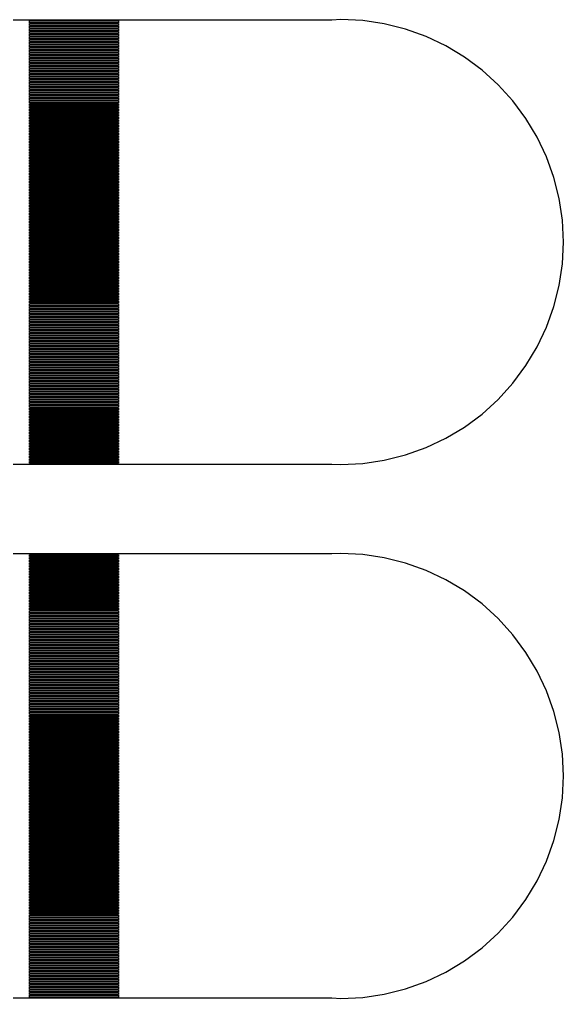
# Model space of a CAD drawing. Extents: x 0.5 to 47.5, y 0.5 to 53.5.
# Drawn here: x 5.39 to 11.5, y 42.5 to 53.5 of the extents above; entities that cross this region are included whole.
import ezdxf

# ---------------------------------------------------------------- set-up
doc = ezdxf.new("R2010")
doc.units = 0

msp = doc.modelspace()

# ---------------------------------------------------------------- linework, layer by layer
for p, q in [((8.89813, 53.495), (3.10187, 53.495)), ((5.5, 53.465), (5.5, 53.485)), ((5.5, 53.485), (6.5, 53.485)), ((6.5, 53.465), (5.5, 53.465)), ((6.5, 53.485), (6.5, 53.465)), ((9, 53.5), (8.89813, 53.495)), ((9.24504, 53.488), (9, 53.5)), ((9.48772, 53.452), (9.24504, 53.488)), ((5.5, 53.435), (5.5, 53.455)), ((5.5, 53.455), (6.5, 53.455)), ((6.5, 53.435), (5.5, 53.435)), ((5.5, 53.405), (5.5, 53.425)), ((5.5, 53.425), (6.5, 53.425)), ((6.5, 53.405), (5.5, 53.405)), ((5.5, 53.375), (5.5, 53.395)), ((5.5, 53.395), (6.5, 53.395)), ((6.5, 53.375), (5.5, 53.375)), ((5.5, 53.345), (5.5, 53.365)), ((5.5, 53.365), (6.5, 53.365)), ((6.5, 53.455), (6.5, 53.435)), ((6.5, 53.425), (6.5, 53.405)), ((6.5, 53.395), (6.5, 53.375)), ((6.5, 53.365), (6.5, 53.345)), ((9.72571, 53.3923), (9.48772, 53.452)), ((9.9567, 53.3097), (9.72571, 53.3923)), ((6.5, 53.345), (5.5, 53.345)), ((5.5, 53.315), (5.5, 53.335)), ((5.5, 53.335), (6.5, 53.335)), ((6.5, 53.315), (5.5, 53.315)), ((5.5, 53.285), (5.5, 53.305)), ((5.5, 53.305), (6.5, 53.305)), ((6.5, 53.285), (5.5, 53.285)), ((5.5, 53.255), (5.5, 53.275)), ((5.5, 53.275), (6.5, 53.275)), ((6.5, 53.255), (5.5, 53.255)), ((5.5, 53.225), (5.5, 53.245)), ((5.5, 53.245), (6.5, 53.245)), ((6.5, 53.335), (6.5, 53.315)), ((6.5, 53.305), (6.5, 53.285)), ((6.5, 53.275), (6.5, 53.255)), ((6.5, 53.245), (6.5, 53.225)), ((10.1785, 53.2048), (9.9567, 53.3097)), ((6.5, 53.225), (5.5, 53.225)), ((5.5, 53.195), (5.5, 53.215)), ((5.5, 53.215), (6.5, 53.215)), ((6.5, 53.195), (5.5, 53.195)), ((5.5, 53.165), (5.5, 53.185)), ((5.5, 53.185), (6.5, 53.185)), ((6.5, 53.165), (5.5, 53.165)), ((5.5, 53.135), (5.5, 53.155)), ((5.5, 53.155), (6.5, 53.155)), ((6.5, 53.135), (5.5, 53.135)), ((6.5, 53.215), (6.5, 53.195)), ((6.5, 53.185), (6.5, 53.165)), ((6.5, 53.155), (6.5, 53.135)), ((10.3889, 53.0787), (10.1785, 53.2048)), ((5.5, 53.105), (5.5, 53.125)), ((5.5, 53.125), (6.5, 53.125)), ((6.5, 53.105), (5.5, 53.105)), ((5.5, 53.075), (5.5, 53.095)), ((5.5, 53.095), (6.5, 53.095)), ((6.5, 53.075), (5.5, 53.075)), ((5.5, 53.045), (5.5, 53.065)), ((5.5, 53.065), (6.5, 53.065)), ((6.5, 53.045), (5.5, 53.045)), ((5.5, 53.015), (5.5, 53.035)), ((5.5, 53.035), (6.5, 53.035)), ((6.5, 53.125), (6.5, 53.105)), ((6.5, 53.095), (6.5, 53.075)), ((6.5, 53.065), (6.5, 53.045)), ((6.5, 53.035), (6.5, 53.015)), ((10.586, 52.9325), (10.3889, 53.0787)), ((6.5, 53.015), (5.5, 53.015)), ((5.5, 52.985), (5.5, 53.005)), ((5.5, 53.005), (6.5, 53.005)), ((6.5, 52.985), (5.5, 52.985)), ((5.5, 52.955), (5.5, 52.975)), ((5.5, 52.975), (6.5, 52.975)), ((6.5, 52.955), (5.5, 52.955)), ((5.5, 52.925), (5.5, 52.945)), ((5.5, 52.945), (6.5, 52.945)), ((6.5, 52.925), (5.5, 52.925)), ((5.5, 52.895), (5.5, 52.915)), ((5.5, 52.915), (6.5, 52.915)), ((6.5, 53.005), (6.5, 52.985)), ((6.5, 52.975), (6.5, 52.955)), ((6.5, 52.945), (6.5, 52.925)), ((6.5, 52.915), (6.5, 52.895)), ((10.7678, 52.7678), (10.586, 52.9325)), ((6.5, 52.895), (5.5, 52.895)), ((5.5, 52.865), (5.5, 52.885)), ((5.5, 52.885), (6.5, 52.885)), ((6.5, 52.865), (5.5, 52.865)), ((5.5, 52.835), (5.5, 52.855)), ((5.5, 52.855), (6.5, 52.855)), ((6.5, 52.835), (5.5, 52.835)), ((5.5, 52.805), (5.5, 52.825)), ((5.5, 52.825), (6.5, 52.825)), ((6.5, 52.805), (5.5, 52.805)), ((6.5, 52.885), (6.5, 52.865)), ((6.5, 52.855), (6.5, 52.835)), ((6.5, 52.825), (6.5, 52.805)), ((5.5, 52.775), (5.5, 52.795)), ((5.5, 52.795), (6.5, 52.795)), ((6.5, 52.775), (5.5, 52.775)), ((5.5, 52.745), (5.5, 52.765)), ((5.5, 52.765), (6.5, 52.765)), ((6.5, 52.745), (5.5, 52.745)), ((5.5, 52.715), (5.5, 52.735)), ((5.5, 52.735), (6.5, 52.735)), ((6.5, 52.715), (5.5, 52.715)), ((5.5, 52.685), (5.5, 52.705)), ((5.5, 52.705), (6.5, 52.705)), ((6.5, 52.795), (6.5, 52.775)), ((6.5, 52.765), (6.5, 52.745)), ((6.5, 52.735), (6.5, 52.715)), ((6.5, 52.705), (6.5, 52.685)), ((10.9325, 52.586), (10.7678, 52.7678)), ((6.5, 52.685), (5.5, 52.685)), ((5.5, 52.655), (5.5, 52.675)), ((5.5, 52.675), (6.5, 52.675)), ((6.5, 52.655), (5.5, 52.655)), ((5.5, 52.625), (5.5, 52.645)), ((5.5, 52.645), (6.5, 52.645)), ((6.5, 52.625), (5.5, 52.625)), ((5.5, 52.595), (5.5, 52.615)), ((5.5, 52.615), (6.5, 52.615)), ((6.5, 52.595), (5.5, 52.595)), ((5.5, 52.565), (5.5, 52.585)), ((5.5, 52.585), (6.5, 52.585)), ((6.5, 52.675), (6.5, 52.655)), ((6.5, 52.645), (6.5, 52.625)), ((6.5, 52.615), (6.5, 52.595)), ((6.5, 52.585), (6.5, 52.565)), ((11.0787, 52.3889), (10.9325, 52.586)), ((6.5, 52.565), (5.5, 52.565)), ((5.5, 52.535), (5.5, 52.555)), ((5.5, 52.555), (6.5, 52.555)), ((6.5, 52.535), (5.5, 52.535)), ((5.5, 52.505), (5.5, 52.525)), ((5.5, 52.525), (6.5, 52.525)), ((6.5, 52.505), (5.5, 52.505)), ((5.5, 52.475), (5.5, 52.495)), ((5.5, 52.495), (6.5, 52.495)), ((6.5, 52.475), (5.5, 52.475)), ((6.5, 52.555), (6.5, 52.535)), ((6.5, 52.525), (6.5, 52.505)), ((6.5, 52.495), (6.5, 52.475)), ((5.5, 52.445), (5.5, 52.465)), ((5.5, 52.465), (6.5, 52.465)), ((6.5, 52.445), (5.5, 52.445)), ((5.5, 52.415), (5.5, 52.435)), ((5.5, 52.435), (6.5, 52.435)), ((6.5, 52.415), (5.5, 52.415)), ((5.5, 52.385), (5.5, 52.405)), ((5.5, 52.405), (6.5, 52.405)), ((6.5, 52.385), (5.5, 52.385)), ((5.5, 52.355), (5.5, 52.375)), ((5.5, 52.375), (6.5, 52.375)), ((6.5, 52.465), (6.5, 52.445)), ((6.5, 52.435), (6.5, 52.415)), ((6.5, 52.405), (6.5, 52.385)), ((6.5, 52.375), (6.5, 52.355)), ((11.2048, 52.1785), (11.0787, 52.3889)), ((6.5, 52.355), (5.5, 52.355)), ((5.5, 52.325), (5.5, 52.345)), ((5.5, 52.345), (6.5, 52.345)), ((6.5, 52.325), (5.5, 52.325)), ((5.5, 52.295), (5.5, 52.315)), ((5.5, 52.315), (6.5, 52.315)), ((6.5, 52.295), (5.5, 52.295)), ((5.5, 52.265), (5.5, 52.285)), ((5.5, 52.285), (6.5, 52.285)), ((6.5, 52.265), (5.5, 52.265)), ((5.5, 52.235), (5.5, 52.255)), ((5.5, 52.255), (6.5, 52.255)), ((6.5, 52.345), (6.5, 52.325)), ((6.5, 52.315), (6.5, 52.295)), ((6.5, 52.285), (6.5, 52.265)), ((6.5, 52.255), (6.5, 52.235)), ((6.5, 52.235), (5.5, 52.235)), ((5.5, 52.205), (5.5, 52.225)), ((5.5, 52.225), (6.5, 52.225)), ((6.5, 52.205), (5.5, 52.205)), ((5.5, 52.175), (5.5, 52.195)), ((5.5, 52.195), (6.5, 52.195)), ((6.5, 52.175), (5.5, 52.175)), ((5.5, 52.145), (5.5, 52.165)), ((5.5, 52.165), (6.5, 52.165)), ((6.5, 52.145), (5.5, 52.145)), ((6.5, 52.225), (6.5, 52.205)), ((6.5, 52.195), (6.5, 52.175)), ((6.5, 52.165), (6.5, 52.145)), ((11.3097, 51.9567), (11.2048, 52.1785)), ((5.5, 52.115), (5.5, 52.135)), ((5.5, 52.135), (6.5, 52.135)), ((6.5, 52.115), (5.5, 52.115)), ((5.5, 52.085), (5.5, 52.105)), ((5.5, 52.105), (6.5, 52.105)), ((6.5, 52.085), (5.5, 52.085)), ((5.5, 52.055), (5.5, 52.075)), ((5.5, 52.075), (6.5, 52.075)), ((6.5, 52.055), (5.5, 52.055)), ((5.5, 52.025), (5.5, 52.045)), ((5.5, 52.045), (6.5, 52.045)), ((6.5, 52.135), (6.5, 52.115)), ((6.5, 52.105), (6.5, 52.085)), ((6.5, 52.075), (6.5, 52.055)), ((6.5, 52.045), (6.5, 52.025)), ((6.5, 52.025), (5.5, 52.025)), ((5.5, 51.995), (5.5, 52.015)), ((5.5, 52.015), (6.5, 52.015)), ((6.5, 51.995), (5.5, 51.995)), ((5.5, 51.965), (5.5, 51.985)), ((5.5, 51.985), (6.5, 51.985)), ((6.5, 51.965), (5.5, 51.965)), ((5.5, 51.935), (5.5, 51.955)), ((5.5, 51.955), (6.5, 51.955)), ((6.5, 51.935), (5.5, 51.935)), ((5.5, 51.905), (5.5, 51.925)), ((5.5, 51.925), (6.5, 51.925)), ((6.5, 52.015), (6.5, 51.995)), ((6.5, 51.985), (6.5, 51.965)), ((6.5, 51.955), (6.5, 51.935)), ((6.5, 51.925), (6.5, 51.905)), ((11.3923, 51.7257), (11.3097, 51.9567)), ((6.5, 51.905), (5.5, 51.905)), ((5.5, 51.875), (5.5, 51.895)), ((5.5, 51.895), (6.5, 51.895)), ((6.5, 51.875), (5.5, 51.875)), ((5.5, 51.845), (5.5, 51.865)), ((5.5, 51.865), (6.5, 51.865)), ((6.5, 51.845), (5.5, 51.845)), ((5.5, 51.815), (5.5, 51.835)), ((5.5, 51.835), (6.5, 51.835)), ((6.5, 51.815), (5.5, 51.815)), ((6.5, 51.895), (6.5, 51.875)), ((6.5, 51.865), (6.5, 51.845)), ((6.5, 51.835), (6.5, 51.815)), ((5.5, 51.785), (5.5, 51.805)), ((5.5, 51.805), (6.5, 51.805)), ((6.5, 51.785), (5.5, 51.785)), ((5.5, 51.755), (5.5, 51.775)), ((5.5, 51.775), (6.5, 51.775)), ((6.5, 51.755), (5.5, 51.755)), ((5.5, 51.725), (5.5, 51.745)), ((5.5, 51.745), (6.5, 51.745)), ((6.5, 51.725), (5.5, 51.725)), ((5.5, 51.695), (5.5, 51.715)), ((5.5, 51.715), (6.5, 51.715)), ((6.5, 51.805), (6.5, 51.785)), ((6.5, 51.775), (6.5, 51.755)), ((6.5, 51.745), (6.5, 51.725)), ((6.5, 51.715), (6.5, 51.695)), ((11.452, 51.4877), (11.3923, 51.7257)), ((6.5, 51.695), (5.5, 51.695)), ((5.5, 51.665), (5.5, 51.685)), ((5.5, 51.685), (6.5, 51.685)), ((6.5, 51.665), (5.5, 51.665)), ((5.5, 51.635), (5.5, 51.655)), ((5.5, 51.655), (6.5, 51.655)), ((6.5, 51.635), (5.5, 51.635)), ((5.5, 51.605), (5.5, 51.625)), ((5.5, 51.625), (6.5, 51.625)), ((6.5, 51.605), (5.5, 51.605)), ((5.5, 51.575), (5.5, 51.595)), ((5.5, 51.595), (6.5, 51.595)), ((6.5, 51.685), (6.5, 51.665)), ((6.5, 51.655), (6.5, 51.635)), ((6.5, 51.625), (6.5, 51.605)), ((6.5, 51.595), (6.5, 51.575)), ((6.5, 51.575), (5.5, 51.575)), ((5.5, 51.545), (5.5, 51.565)), ((5.5, 51.565), (6.5, 51.565)), ((6.5, 51.545), (5.5, 51.545)), ((5.5, 51.515), (5.5, 51.535)), ((5.5, 51.535), (6.5, 51.535)), ((6.5, 51.515), (5.5, 51.515)), ((5.5, 51.485), (5.5, 51.505)), ((5.5, 51.505), (6.5, 51.505)), ((6.5, 51.485), (5.5, 51.485)), ((6.5, 51.565), (6.5, 51.545)), ((6.5, 51.535), (6.5, 51.515)), ((6.5, 51.505), (6.5, 51.485)), ((11.488, 51.245), (11.452, 51.4877)), ((5.5, 51.455), (5.5, 51.475)), ((5.5, 51.475), (6.5, 51.475)), ((6.5, 51.455), (5.5, 51.455)), ((5.5, 51.425), (5.5, 51.445)), ((5.5, 51.445), (6.5, 51.445)), ((6.5, 51.425), (5.5, 51.425)), ((5.5, 51.395), (5.5, 51.415)), ((5.5, 51.415), (6.5, 51.415)), ((6.5, 51.395), (5.5, 51.395)), ((5.5, 51.365), (5.5, 51.385)), ((5.5, 51.385), (6.5, 51.385)), ((6.5, 51.475), (6.5, 51.455)), ((6.5, 51.445), (6.5, 51.425)), ((6.5, 51.415), (6.5, 51.395)), ((6.5, 51.385), (6.5, 51.365)), ((6.5, 51.365), (5.5, 51.365)), ((5.5, 51.335), (5.5, 51.355)), ((5.5, 51.355), (6.5, 51.355)), ((6.5, 51.335), (5.5, 51.335)), ((5.5, 51.305), (5.5, 51.325)), ((5.5, 51.325), (6.5, 51.325)), ((6.5, 51.305), (5.5, 51.305)), ((5.5, 51.275), (5.5, 51.295)), ((5.5, 51.295), (6.5, 51.295)), ((6.5, 51.275), (5.5, 51.275)), ((5.5, 51.245), (5.5, 51.265)), ((5.5, 51.265), (6.5, 51.265)), ((6.5, 51.355), (6.5, 51.335)), ((6.5, 51.325), (6.5, 51.305)), ((6.5, 51.295), (6.5, 51.275)), ((6.5, 51.265), (6.5, 51.245)), ((6.5, 51.245), (5.5, 51.245)), ((5.5, 51.215), (5.5, 51.235)), ((5.5, 51.235), (6.5, 51.235)), ((6.5, 51.215), (5.5, 51.215)), ((5.5, 51.185), (5.5, 51.205)), ((5.5, 51.205), (6.5, 51.205)), ((6.5, 51.185), (5.5, 51.185)), ((5.5, 51.155), (5.5, 51.175)), ((5.5, 51.175), (6.5, 51.175)), ((6.5, 51.155), (5.5, 51.155)), ((6.5, 51.235), (6.5, 51.215)), ((6.5, 51.205), (6.5, 51.185)), ((6.5, 51.175), (6.5, 51.155)), ((11.5, 51), (11.488, 51.245)), ((5.5, 51.125), (5.5, 51.145)), ((5.5, 51.145), (6.5, 51.145)), ((6.5, 51.125), (5.5, 51.125)), ((5.5, 51.095), (5.5, 51.115)), ((5.5, 51.115), (6.5, 51.115)), ((6.5, 51.095), (5.5, 51.095)), ((5.5, 51.065), (5.5, 51.085)), ((5.5, 51.085), (6.5, 51.085)), ((6.5, 51.065), (5.5, 51.065)), ((5.5, 51.035), (5.5, 51.055)), ((5.5, 51.055), (6.5, 51.055)), ((6.5, 51.145), (6.5, 51.125)), ((6.5, 51.115), (6.5, 51.095)), ((6.5, 51.085), (6.5, 51.065)), ((6.5, 51.055), (6.5, 51.035)), ((6.5, 51.035), (5.5, 51.035)), ((5.5, 51.005), (5.5, 51.025)), ((5.5, 51.025), (6.5, 51.025)), ((6.5, 51.005), (5.5, 51.005)), ((5.5, 50.975), (5.5, 50.995)), ((5.5, 50.995), (6.5, 50.995)), ((6.5, 50.975), (5.5, 50.975)), ((5.5, 50.945), (5.5, 50.965)), ((5.5, 50.965), (6.5, 50.965)), ((6.5, 50.945), (5.5, 50.945)), ((5.5, 50.915), (5.5, 50.935)), ((5.5, 50.935), (6.5, 50.935)), ((6.5, 51.025), (6.5, 51.005)), ((6.5, 50.995), (6.5, 50.975)), ((6.5, 50.965), (6.5, 50.945)), ((6.5, 50.935), (6.5, 50.915)), ((11.488, 50.755), (11.5, 51)), ((6.5, 50.915), (5.5, 50.915)), ((5.5, 50.885), (5.5, 50.905)), ((5.5, 50.905), (6.5, 50.905)), ((6.5, 50.885), (5.5, 50.885)), ((5.5, 50.855), (5.5, 50.875)), ((5.5, 50.875), (6.5, 50.875)), ((6.5, 50.855), (5.5, 50.855)), ((5.5, 50.825), (5.5, 50.845)), ((5.5, 50.845), (6.5, 50.845)), ((6.5, 50.825), (5.5, 50.825)), ((6.5, 50.905), (6.5, 50.885)), ((6.5, 50.875), (6.5, 50.855)), ((6.5, 50.845), (6.5, 50.825)), ((5.5, 50.795), (5.5, 50.815)), ((5.5, 50.815), (6.5, 50.815)), ((6.5, 50.795), (5.5, 50.795)), ((5.5, 50.765), (5.5, 50.785)), ((5.5, 50.785), (6.5, 50.785)), ((6.5, 50.765), (5.5, 50.765)), ((5.5, 50.735), (5.5, 50.755)), ((5.5, 50.755), (6.5, 50.755)), ((6.5, 50.735), (5.5, 50.735)), ((5.5, 50.705), (5.5, 50.725)), ((5.5, 50.725), (6.5, 50.725)), ((6.5, 50.815), (6.5, 50.795)), ((6.5, 50.785), (6.5, 50.765)), ((6.5, 50.755), (6.5, 50.735)), ((6.5, 50.725), (6.5, 50.705)), ((11.452, 50.5123), (11.488, 50.755)), ((6.5, 50.705), (5.5, 50.705)), ((5.5, 50.675), (5.5, 50.695)), ((5.5, 50.695), (6.5, 50.695)), ((6.5, 50.675), (5.5, 50.675)), ((5.5, 50.645), (5.5, 50.665)), ((5.5, 50.665), (6.5, 50.665)), ((6.5, 50.645), (5.5, 50.645)), ((5.5, 50.615), (5.5, 50.635)), ((5.5, 50.635), (6.5, 50.635)), ((6.5, 50.615), (5.5, 50.615)), ((5.5, 50.585), (5.5, 50.605)), ((5.5, 50.605), (6.5, 50.605)), ((6.5, 50.695), (6.5, 50.675)), ((6.5, 50.665), (6.5, 50.645)), ((6.5, 50.635), (6.5, 50.615)), ((6.5, 50.605), (6.5, 50.585)), ((6.5, 50.585), (5.5, 50.585)), ((5.5, 50.555), (5.5, 50.575)), ((5.5, 50.575), (6.5, 50.575)), ((6.5, 50.555), (5.5, 50.555)), ((5.5, 50.525), (5.5, 50.545)), ((5.5, 50.545), (6.5, 50.545)), ((6.5, 50.525), (5.5, 50.525)), ((5.5, 50.495), (5.5, 50.515)), ((5.5, 50.515), (6.5, 50.515)), ((6.5, 50.495), (5.5, 50.495)), ((6.5, 50.575), (6.5, 50.555)), ((6.5, 50.545), (6.5, 50.525)), ((6.5, 50.515), (6.5, 50.495)), ((11.3923, 50.2743), (11.452, 50.5123)), ((5.5, 50.465), (5.5, 50.485)), ((5.5, 50.485), (6.5, 50.485)), ((6.5, 50.465), (5.5, 50.465)), ((5.5, 50.435), (5.5, 50.455)), ((5.5, 50.455), (6.5, 50.455)), ((6.5, 50.435), (5.5, 50.435)), ((5.5, 50.405), (5.5, 50.425)), ((5.5, 50.425), (6.5, 50.425)), ((6.5, 50.405), (5.5, 50.405)), ((5.5, 50.375), (5.5, 50.395)), ((5.5, 50.395), (6.5, 50.395)), ((6.5, 50.485), (6.5, 50.465)), ((6.5, 50.455), (6.5, 50.435)), ((6.5, 50.425), (6.5, 50.405)), ((6.5, 50.395), (6.5, 50.375)), ((6.5, 50.375), (5.5, 50.375)), ((5.5, 50.345), (5.5, 50.365)), ((5.5, 50.365), (6.5, 50.365)), ((6.5, 50.345), (5.5, 50.345)), ((5.5, 50.315), (5.5, 50.335)), ((5.5, 50.335), (6.5, 50.335)), ((6.5, 50.315), (5.5, 50.315)), ((5.5, 50.285), (5.5, 50.305)), ((5.5, 50.305), (6.5, 50.305)), ((6.5, 50.285), (5.5, 50.285)), ((5.5, 50.255), (5.5, 50.275)), ((5.5, 50.275), (6.5, 50.275)), ((6.5, 50.365), (6.5, 50.345)), ((6.5, 50.335), (6.5, 50.315)), ((6.5, 50.305), (6.5, 50.285)), ((6.5, 50.275), (6.5, 50.255)), ((11.3097, 50.0433), (11.3923, 50.2743)), ((6.5, 50.255), (5.5, 50.255)), ((5.5, 50.225), (5.5, 50.245)), ((5.5, 50.245), (6.5, 50.245)), ((6.5, 50.225), (5.5, 50.225)), ((5.5, 50.195), (5.5, 50.215)), ((5.5, 50.215), (6.5, 50.215)), ((6.5, 50.195), (5.5, 50.195)), ((5.5, 50.165), (5.5, 50.185)), ((5.5, 50.185), (6.5, 50.185)), ((6.5, 50.165), (5.5, 50.165)), ((6.5, 50.245), (6.5, 50.225)), ((6.5, 50.215), (6.5, 50.195)), ((6.5, 50.185), (6.5, 50.165)), ((5.5, 50.135), (5.5, 50.155)), ((5.5, 50.155), (6.5, 50.155)), ((6.5, 50.135), (5.5, 50.135)), ((5.5, 50.105), (5.5, 50.125)), ((5.5, 50.125), (6.5, 50.125)), ((6.5, 50.105), (5.5, 50.105)), ((5.5, 50.075), (5.5, 50.095)), ((5.5, 50.095), (6.5, 50.095)), ((6.5, 50.075), (5.5, 50.075)), ((5.5, 50.045), (5.5, 50.065)), ((5.5, 50.065), (6.5, 50.065)), ((6.5, 50.155), (6.5, 50.135)), ((6.5, 50.125), (6.5, 50.105)), ((6.5, 50.095), (6.5, 50.075)), ((6.5, 50.065), (6.5, 50.045)), ((6.5, 50.045), (5.5, 50.045)), ((5.5, 50.015), (5.5, 50.035)), ((5.5, 50.035), (6.5, 50.035)), ((6.5, 50.015), (5.5, 50.015)), ((5.5, 49.985), (5.5, 50.005)), ((5.5, 50.005), (6.5, 50.005)), ((6.5, 49.985), (5.5, 49.985)), ((5.5, 49.955), (5.5, 49.975)), ((5.5, 49.975), (6.5, 49.975)), ((6.5, 49.955), (5.5, 49.955)), ((5.5, 49.925), (5.5, 49.945)), ((5.5, 49.945), (6.5, 49.945)), ((6.5, 50.035), (6.5, 50.015)), ((6.5, 50.005), (6.5, 49.985)), ((6.5, 49.975), (6.5, 49.955)), ((6.5, 49.945), (6.5, 49.925)), ((11.2048, 49.8215), (11.3097, 50.0433)), ((6.5, 49.925), (5.5, 49.925)), ((5.5, 49.895), (5.5, 49.915)), ((5.5, 49.915), (6.5, 49.915)), ((6.5, 49.895), (5.5, 49.895)), ((5.5, 49.865), (5.5, 49.885)), ((5.5, 49.885), (6.5, 49.885)), ((6.5, 49.865), (5.5, 49.865)), ((5.5, 49.835), (5.5, 49.855)), ((5.5, 49.855), (6.5, 49.855)), ((6.5, 49.835), (5.5, 49.835)), ((6.5, 49.915), (6.5, 49.895)), ((6.5, 49.885), (6.5, 49.865)), ((6.5, 49.855), (6.5, 49.835)), ((5.5, 49.805), (5.5, 49.825)), ((5.5, 49.825), (6.5, 49.825)), ((6.5, 49.805), (5.5, 49.805)), ((5.5, 49.775), (5.5, 49.795)), ((5.5, 49.795), (6.5, 49.795)), ((6.5, 49.775), (5.5, 49.775)), ((5.5, 49.745), (5.5, 49.765)), ((5.5, 49.765), (6.5, 49.765)), ((6.5, 49.745), (5.5, 49.745)), ((5.5, 49.715), (5.5, 49.735)), ((5.5, 49.735), (6.5, 49.735)), ((6.5, 49.825), (6.5, 49.805)), ((6.5, 49.795), (6.5, 49.775)), ((6.5, 49.765), (6.5, 49.745)), ((6.5, 49.735), (6.5, 49.715)), ((11.0787, 49.6111), (11.2048, 49.8215)), ((6.5, 49.715), (5.5, 49.715)), ((5.5, 49.685), (5.5, 49.705)), ((5.5, 49.705), (6.5, 49.705)), ((6.5, 49.685), (5.5, 49.685)), ((5.5, 49.655), (5.5, 49.675)), ((5.5, 49.675), (6.5, 49.675)), ((6.5, 49.655), (5.5, 49.655)), ((5.5, 49.625), (5.5, 49.645)), ((5.5, 49.645), (6.5, 49.645)), ((6.5, 49.625), (5.5, 49.625)), ((5.5, 49.595), (5.5, 49.615)), ((5.5, 49.615), (6.5, 49.615)), ((6.5, 49.705), (6.5, 49.685)), ((6.5, 49.675), (6.5, 49.655)), ((6.5, 49.645), (6.5, 49.625)), ((6.5, 49.615), (6.5, 49.595)), ((10.9325, 49.414), (11.0787, 49.6111)), ((6.5, 49.595), (5.5, 49.595)), ((5.5, 49.565), (5.5, 49.585)), ((5.5, 49.585), (6.5, 49.585)), ((6.5, 49.565), (5.5, 49.565)), ((5.5, 49.535), (5.5, 49.555)), ((5.5, 49.555), (6.5, 49.555)), ((6.5, 49.535), (5.5, 49.535)), ((5.5, 49.505), (5.5, 49.525)), ((5.5, 49.525), (6.5, 49.525)), ((6.5, 49.505), (5.5, 49.505)), ((6.5, 49.585), (6.5, 49.565)), ((6.5, 49.555), (6.5, 49.535)), ((6.5, 49.525), (6.5, 49.505)), ((5.5, 49.475), (5.5, 49.495)), ((5.5, 49.495), (6.5, 49.495)), ((6.5, 49.475), (5.5, 49.475)), ((5.5, 49.445), (5.5, 49.465)), ((5.5, 49.465), (6.5, 49.465)), ((6.5, 49.445), (5.5, 49.445)), ((5.5, 49.415), (5.5, 49.435)), ((5.5, 49.435), (6.5, 49.435)), ((6.5, 49.415), (5.5, 49.415)), ((5.5, 49.385), (5.5, 49.405)), ((5.5, 49.405), (6.5, 49.405)), ((6.5, 49.495), (6.5, 49.475)), ((6.5, 49.465), (6.5, 49.445)), ((6.5, 49.435), (6.5, 49.415)), ((6.5, 49.405), (6.5, 49.385)), ((10.7678, 49.2322), (10.9325, 49.414)), ((6.5, 49.385), (5.5, 49.385)), ((5.5, 49.355), (5.5, 49.375)), ((5.5, 49.375), (6.5, 49.375)), ((6.5, 49.355), (5.5, 49.355)), ((5.5, 49.325), (5.5, 49.345)), ((5.5, 49.345), (6.5, 49.345)), ((6.5, 49.325), (5.5, 49.325)), ((5.5, 49.295), (5.5, 49.315)), ((5.5, 49.315), (6.5, 49.315)), ((6.5, 49.295), (5.5, 49.295)), ((5.5, 49.265), (5.5, 49.285)), ((5.5, 49.285), (6.5, 49.285)), ((6.5, 49.375), (6.5, 49.355)), ((6.5, 49.345), (6.5, 49.325)), ((6.5, 49.315), (6.5, 49.295)), ((6.5, 49.285), (6.5, 49.265)), ((6.5, 49.265), (5.5, 49.265)), ((5.5, 49.235), (5.5, 49.255)), ((5.5, 49.255), (6.5, 49.255)), ((6.5, 49.235), (5.5, 49.235)), ((5.5, 49.205), (5.5, 49.225)), ((5.5, 49.225), (6.5, 49.225)), ((6.5, 49.205), (5.5, 49.205)), ((5.5, 49.175), (5.5, 49.195)), ((5.5, 49.195), (6.5, 49.195)), ((6.5, 49.175), (5.5, 49.175)), ((6.5, 49.255), (6.5, 49.235)), ((6.5, 49.225), (6.5, 49.205)), ((6.5, 49.195), (6.5, 49.175)), ((10.586, 49.0675), (10.7678, 49.2322)), ((5.5, 49.145), (5.5, 49.165)), ((5.5, 49.165), (6.5, 49.165)), ((6.5, 49.145), (5.5, 49.145)), ((5.5, 49.115), (5.5, 49.135)), ((5.5, 49.135), (6.5, 49.135)), ((6.5, 49.115), (5.5, 49.115)), ((5.5, 49.085), (5.5, 49.105)), ((5.5, 49.105), (6.5, 49.105)), ((6.5, 49.085), (5.5, 49.085)), ((5.5, 49.055), (5.5, 49.075)), ((5.5, 49.075), (6.5, 49.075)), ((6.5, 49.165), (6.5, 49.145)), ((6.5, 49.135), (6.5, 49.115)), ((6.5, 49.105), (6.5, 49.085)), ((6.5, 49.075), (6.5, 49.055)), ((10.3889, 48.9213), (10.586, 49.0675)), ((6.5, 49.055), (5.5, 49.055)), ((5.5, 49.025), (5.5, 49.045)), ((5.5, 49.045), (6.5, 49.045)), ((6.5, 49.025), (5.5, 49.025)), ((5.5, 48.995), (5.5, 49.015)), ((5.5, 49.015), (6.5, 49.015)), ((6.5, 48.995), (5.5, 48.995)), ((5.5, 48.965), (5.5, 48.985)), ((5.5, 48.985), (6.5, 48.985)), ((6.5, 48.965), (5.5, 48.965)), ((5.5, 48.935), (5.5, 48.955)), ((5.5, 48.955), (6.5, 48.955)), ((6.5, 49.045), (6.5, 49.025)), ((6.5, 49.015), (6.5, 48.995)), ((6.5, 48.985), (6.5, 48.965)), ((6.5, 48.955), (6.5, 48.935)), ((6.5, 48.935), (5.5, 48.935)), ((5.5, 48.905), (5.5, 48.925)), ((5.5, 48.925), (6.5, 48.925)), ((6.5, 48.905), (5.5, 48.905)), ((5.5, 48.875), (5.5, 48.895)), ((5.5, 48.895), (6.5, 48.895)), ((6.5, 48.875), (5.5, 48.875)), ((5.5, 48.845), (5.5, 48.865)), ((5.5, 48.865), (6.5, 48.865)), ((6.5, 48.845), (5.5, 48.845)), ((6.5, 48.925), (6.5, 48.905)), ((6.5, 48.895), (6.5, 48.875)), ((6.5, 48.865), (6.5, 48.845)), ((10.1785, 48.7952), (10.3889, 48.9213)), ((5.5, 48.815), (5.5, 48.835)), ((5.5, 48.835), (6.5, 48.835)), ((6.5, 48.815), (5.5, 48.815)), ((5.5, 48.785), (5.5, 48.805)), ((5.5, 48.805), (6.5, 48.805)), ((6.5, 48.785), (5.5, 48.785)), ((5.5, 48.755), (5.5, 48.775)), ((5.5, 48.775), (6.5, 48.775)), ((6.5, 48.755), (5.5, 48.755)), ((5.5, 48.725), (5.5, 48.745)), ((5.5, 48.745), (6.5, 48.745)), ((6.5, 48.835), (6.5, 48.815)), ((6.5, 48.805), (6.5, 48.785)), ((6.5, 48.775), (6.5, 48.755)), ((6.5, 48.745), (6.5, 48.725)), ((9.9567, 48.6903), (10.1785, 48.7952)), ((6.5, 48.725), (5.5, 48.725)), ((5.5, 48.695), (5.5, 48.715)), ((5.5, 48.715), (6.5, 48.715)), ((6.5, 48.695), (5.5, 48.695)), ((5.5, 48.665), (5.5, 48.685)), ((5.5, 48.685), (6.5, 48.685)), ((6.5, 48.665), (5.5, 48.665)), ((5.5, 48.635), (5.5, 48.655)), ((5.5, 48.655), (6.5, 48.655)), ((6.5, 48.635), (5.5, 48.635)), ((5.5, 48.605), (5.5, 48.625)), ((5.5, 48.625), (6.5, 48.625)), ((6.5, 48.715), (6.5, 48.695)), ((6.5, 48.685), (6.5, 48.665)), ((6.5, 48.655), (6.5, 48.635)), ((6.5, 48.625), (6.5, 48.605)), ((9.72571, 48.6077), (9.9567, 48.6903)), ((6.5, 48.605), (5.5, 48.605)), ((5.5, 48.575), (5.5, 48.595)), ((5.5, 48.595), (6.5, 48.595)), ((6.5, 48.575), (5.5, 48.575)), ((5.5, 48.545), (5.5, 48.565)), ((5.5, 48.565), (6.5, 48.565)), ((6.5, 48.545), (5.5, 48.545)), ((5.5, 48.515), (5.5, 48.535)), ((5.5, 48.535), (6.5, 48.535)), ((6.5, 48.515), (5.5, 48.515)), ((6.5, 48.595), (6.5, 48.575)), ((6.5, 48.565), (6.5, 48.545)), ((6.5, 48.535), (6.5, 48.515)), ((9, 48.5), (9.24504, 48.512)), ((9.24504, 48.512), (9.48772, 48.548)), ((9.48772, 48.548), (9.72571, 48.6077)), ((3.10187, 48.505), (8.89813, 48.505)), ((8.89813, 48.505), (9, 48.5)), ((8.89813, 47.495), (3.10187, 47.495)), ((5.5, 47.465), (5.5, 47.485)), ((5.5, 47.485), (6.5, 47.485)), ((6.5, 47.465), (5.5, 47.465)), ((5.5, 47.435), (5.5, 47.455)), ((5.5, 47.455), (6.5, 47.455)), ((6.5, 47.435), (5.5, 47.435)), ((5.5, 47.405), (5.5, 47.425)), ((5.5, 47.425), (6.5, 47.425)), ((6.5, 47.485), (6.5, 47.465)), ((6.5, 47.455), (6.5, 47.435)), ((6.5, 47.425), (6.5, 47.405)), ((9, 47.5), (8.89813, 47.495)), ((9.24504, 47.488), (9, 47.5)), ((9.48772, 47.452), (9.24504, 47.488)), ((9.72571, 47.3923), (9.48772, 47.452)), ((6.5, 47.405), (5.5, 47.405)), ((5.5, 47.375), (5.5, 47.395)), ((5.5, 47.395), (6.5, 47.395)), ((6.5, 47.375), (5.5, 47.375)), ((5.5, 47.345), (5.5, 47.365)), ((5.5, 47.365), (6.5, 47.365)), ((6.5, 47.345), (5.5, 47.345)), ((5.5, 47.315), (5.5, 47.335)), ((5.5, 47.335), (6.5, 47.335)), ((6.5, 47.315), (5.5, 47.315)), ((5.5, 47.285), (5.5, 47.305)), ((5.5, 47.305), (6.5, 47.305)), ((6.5, 47.395), (6.5, 47.375)), ((6.5, 47.365), (6.5, 47.345)), ((6.5, 47.335), (6.5, 47.315)), ((6.5, 47.305), (6.5, 47.285)), ((9.9567, 47.3097), (9.72571, 47.3923)), ((10.1785, 47.2048), (9.9567, 47.3097)), ((6.5, 47.285), (5.5, 47.285)), ((5.5, 47.255), (5.5, 47.275)), ((5.5, 47.275), (6.5, 47.275)), ((6.5, 47.255), (5.5, 47.255)), ((5.5, 47.225), (5.5, 47.245)), ((5.5, 47.245), (6.5, 47.245)), ((6.5, 47.225), (5.5, 47.225)), ((5.5, 47.195), (5.5, 47.215)), ((5.5, 47.215), (6.5, 47.215)), ((6.5, 47.195), (5.5, 47.195)), ((6.5, 47.275), (6.5, 47.255)), ((6.5, 47.245), (6.5, 47.225)), ((6.5, 47.215), (6.5, 47.195)), ((10.3889, 47.0787), (10.1785, 47.2048)), ((5.5, 47.165), (5.5, 47.185)), ((5.5, 47.185), (6.5, 47.185)), ((6.5, 47.165), (5.5, 47.165)), ((5.5, 47.135), (5.5, 47.155)), ((5.5, 47.155), (6.5, 47.155)), ((6.5, 47.135), (5.5, 47.135)), ((5.5, 47.105), (5.5, 47.125)), ((5.5, 47.125), (6.5, 47.125)), ((6.5, 47.105), (5.5, 47.105)), ((5.5, 47.075), (5.5, 47.095)), ((5.5, 47.095), (6.5, 47.095)), ((6.5, 47.185), (6.5, 47.165)), ((6.5, 47.155), (6.5, 47.135)), ((6.5, 47.125), (6.5, 47.105)), ((6.5, 47.095), (6.5, 47.075)), ((6.5, 47.075), (5.5, 47.075)), ((5.5, 47.045), (5.5, 47.065)), ((5.5, 47.065), (6.5, 47.065)), ((6.5, 47.045), (5.5, 47.045)), ((5.5, 47.015), (5.5, 47.035)), ((5.5, 47.035), (6.5, 47.035)), ((6.5, 47.015), (5.5, 47.015)), ((5.5, 46.985), (5.5, 47.005)), ((5.5, 47.005), (6.5, 47.005)), ((6.5, 46.985), (5.5, 46.985)), ((5.5, 46.955), (5.5, 46.975)), ((5.5, 46.975), (6.5, 46.975)), ((6.5, 47.065), (6.5, 47.045)), ((6.5, 47.035), (6.5, 47.015)), ((6.5, 47.005), (6.5, 46.985)), ((6.5, 46.975), (6.5, 46.955)), ((10.586, 46.9325), (10.3889, 47.0787)), ((6.5, 46.955), (5.5, 46.955)), ((5.5, 46.925), (5.5, 46.945)), ((5.5, 46.945), (6.5, 46.945)), ((6.5, 46.925), (5.5, 46.925)), ((5.5, 46.895), (5.5, 46.915)), ((5.5, 46.915), (6.5, 46.915)), ((6.5, 46.895), (5.5, 46.895)), ((5.5, 46.865), (5.5, 46.885)), ((5.5, 46.885), (6.5, 46.885)), ((6.5, 46.865), (5.5, 46.865)), ((6.5, 46.945), (6.5, 46.925)), ((6.5, 46.915), (6.5, 46.895)), ((6.5, 46.885), (6.5, 46.865)), ((10.7678, 46.7678), (10.586, 46.9325)), ((5.5, 46.835), (5.5, 46.855)), ((5.5, 46.855), (6.5, 46.855)), ((6.5, 46.835), (5.5, 46.835)), ((5.5, 46.805), (5.5, 46.825)), ((5.5, 46.825), (6.5, 46.825)), ((6.5, 46.805), (5.5, 46.805)), ((5.5, 46.775), (5.5, 46.795)), ((5.5, 46.795), (6.5, 46.795)), ((6.5, 46.775), (5.5, 46.775)), ((5.5, 46.745), (5.5, 46.765)), ((5.5, 46.765), (6.5, 46.765)), ((6.5, 46.855), (6.5, 46.835)), ((6.5, 46.825), (6.5, 46.805)), ((6.5, 46.795), (6.5, 46.775)), ((6.5, 46.765), (6.5, 46.745)), ((10.9325, 46.586), (10.7678, 46.7678)), ((6.5, 46.745), (5.5, 46.745)), ((5.5, 46.715), (5.5, 46.735)), ((5.5, 46.735), (6.5, 46.735)), ((6.5, 46.715), (5.5, 46.715)), ((5.5, 46.685), (5.5, 46.705)), ((5.5, 46.705), (6.5, 46.705)), ((6.5, 46.685), (5.5, 46.685)), ((5.5, 46.655), (5.5, 46.675)), ((5.5, 46.675), (6.5, 46.675)), ((6.5, 46.655), (5.5, 46.655)), ((5.5, 46.625), (5.5, 46.645)), ((5.5, 46.645), (6.5, 46.645)), ((6.5, 46.735), (6.5, 46.715)), ((6.5, 46.705), (6.5, 46.685)), ((6.5, 46.675), (6.5, 46.655)), ((6.5, 46.645), (6.5, 46.625)), ((6.5, 46.625), (5.5, 46.625)), ((5.5, 46.595), (5.5, 46.615)), ((5.5, 46.615), (6.5, 46.615)), ((6.5, 46.595), (5.5, 46.595)), ((5.5, 46.565), (5.5, 46.585)), ((5.5, 46.585), (6.5, 46.585)), ((6.5, 46.565), (5.5, 46.565)), ((5.5, 46.535), (5.5, 46.555)), ((5.5, 46.555), (6.5, 46.555)), ((6.5, 46.535), (5.5, 46.535)), ((6.5, 46.615), (6.5, 46.595)), ((6.5, 46.585), (6.5, 46.565)), ((6.5, 46.555), (6.5, 46.535)), ((11.0787, 46.3889), (10.9325, 46.586)), ((5.5, 46.505), (5.5, 46.525)), ((5.5, 46.525), (6.5, 46.525)), ((6.5, 46.505), (5.5, 46.505)), ((5.5, 46.475), (5.5, 46.495)), ((5.5, 46.495), (6.5, 46.495)), ((6.5, 46.475), (5.5, 46.475)), ((5.5, 46.445), (5.5, 46.465)), ((5.5, 46.465), (6.5, 46.465)), ((6.5, 46.445), (5.5, 46.445)), ((5.5, 46.415), (5.5, 46.435)), ((5.5, 46.435), (6.5, 46.435)), ((6.5, 46.525), (6.5, 46.505)), ((6.5, 46.495), (6.5, 46.475)), ((6.5, 46.465), (6.5, 46.445)), ((6.5, 46.435), (6.5, 46.415)), ((6.5, 46.415), (5.5, 46.415)), ((5.5, 46.385), (5.5, 46.405)), ((5.5, 46.405), (6.5, 46.405)), ((6.5, 46.385), (5.5, 46.385)), ((5.5, 46.355), (5.5, 46.375)), ((5.5, 46.375), (6.5, 46.375)), ((6.5, 46.355), (5.5, 46.355)), ((5.5, 46.325), (5.5, 46.345)), ((5.5, 46.345), (6.5, 46.345)), ((6.5, 46.325), (5.5, 46.325)), ((5.5, 46.295), (5.5, 46.315)), ((5.5, 46.315), (6.5, 46.315)), ((6.5, 46.405), (6.5, 46.385)), ((6.5, 46.375), (6.5, 46.355)), ((6.5, 46.345), (6.5, 46.325)), ((6.5, 46.315), (6.5, 46.295)), ((11.2048, 46.1785), (11.0787, 46.3889)), ((6.5, 46.295), (5.5, 46.295)), ((5.5, 46.265), (5.5, 46.285)), ((5.5, 46.285), (6.5, 46.285)), ((6.5, 46.265), (5.5, 46.265)), ((5.5, 46.235), (5.5, 46.255)), ((5.5, 46.255), (6.5, 46.255)), ((6.5, 46.235), (5.5, 46.235)), ((5.5, 46.205), (5.5, 46.225)), ((5.5, 46.225), (6.5, 46.225)), ((6.5, 46.205), (5.5, 46.205)), ((6.5, 46.285), (6.5, 46.265)), ((6.5, 46.255), (6.5, 46.235)), ((6.5, 46.225), (6.5, 46.205)), ((5.5, 46.175), (5.5, 46.195)), ((5.5, 46.195), (6.5, 46.195)), ((6.5, 46.175), (5.5, 46.175)), ((5.5, 46.145), (5.5, 46.165)), ((5.5, 46.165), (6.5, 46.165)), ((6.5, 46.145), (5.5, 46.145)), ((5.5, 46.115), (5.5, 46.135)), ((5.5, 46.135), (6.5, 46.135)), ((6.5, 46.115), (5.5, 46.115)), ((5.5, 46.085), (5.5, 46.105)), ((5.5, 46.105), (6.5, 46.105)), ((6.5, 46.195), (6.5, 46.175)), ((6.5, 46.165), (6.5, 46.145)), ((6.5, 46.135), (6.5, 46.115)), ((6.5, 46.105), (6.5, 46.085)), ((11.3097, 45.9567), (11.2048, 46.1785)), ((6.5, 46.085), (5.5, 46.085)), ((5.5, 46.055), (5.5, 46.075)), ((5.5, 46.075), (6.5, 46.075)), ((6.5, 46.055), (5.5, 46.055)), ((5.5, 46.025), (5.5, 46.045)), ((5.5, 46.045), (6.5, 46.045)), ((6.5, 46.025), (5.5, 46.025)), ((5.5, 45.995), (5.5, 46.015)), ((5.5, 46.015), (6.5, 46.015)), ((6.5, 45.995), (5.5, 45.995)), ((5.5, 45.965), (5.5, 45.985)), ((5.5, 45.985), (6.5, 45.985)), ((6.5, 46.075), (6.5, 46.055)), ((6.5, 46.045), (6.5, 46.025)), ((6.5, 46.015), (6.5, 45.995)), ((6.5, 45.985), (6.5, 45.965)), ((6.5, 45.965), (5.5, 45.965)), ((5.5, 45.935), (5.5, 45.955)), ((5.5, 45.955), (6.5, 45.955)), ((6.5, 45.935), (5.5, 45.935)), ((5.5, 45.905), (5.5, 45.925)), ((5.5, 45.925), (6.5, 45.925)), ((6.5, 45.905), (5.5, 45.905)), ((5.5, 45.875), (5.5, 45.895)), ((5.5, 45.895), (6.5, 45.895)), ((6.5, 45.875), (5.5, 45.875)), ((6.5, 45.955), (6.5, 45.935)), ((6.5, 45.925), (6.5, 45.905)), ((6.5, 45.895), (6.5, 45.875)), ((11.3923, 45.7257), (11.3097, 45.9567)), ((5.5, 45.845), (5.5, 45.865)), ((5.5, 45.865), (6.5, 45.865)), ((6.5, 45.845), (5.5, 45.845)), ((5.5, 45.815), (5.5, 45.835)), ((5.5, 45.835), (6.5, 45.835)), ((6.5, 45.815), (5.5, 45.815)), ((5.5, 45.785), (5.5, 45.805)), ((5.5, 45.805), (6.5, 45.805)), ((6.5, 45.785), (5.5, 45.785)), ((5.5, 45.755), (5.5, 45.775)), ((5.5, 45.775), (6.5, 45.775)), ((6.5, 45.865), (6.5, 45.845)), ((6.5, 45.835), (6.5, 45.815)), ((6.5, 45.805), (6.5, 45.785)), ((6.5, 45.775), (6.5, 45.755)), ((6.5, 45.755), (5.5, 45.755)), ((5.5, 45.725), (5.5, 45.745)), ((5.5, 45.745), (6.5, 45.745)), ((6.5, 45.725), (5.5, 45.725)), ((5.5, 45.695), (5.5, 45.715)), ((5.5, 45.715), (6.5, 45.715)), ((6.5, 45.695), (5.5, 45.695)), ((5.5, 45.665), (5.5, 45.685)), ((5.5, 45.685), (6.5, 45.685)), ((6.5, 45.665), (5.5, 45.665)), ((5.5, 45.635), (5.5, 45.655)), ((5.5, 45.655), (6.5, 45.655)), ((6.5, 45.745), (6.5, 45.725)), ((6.5, 45.715), (6.5, 45.695)), ((6.5, 45.685), (6.5, 45.665)), ((6.5, 45.655), (6.5, 45.635)), ((11.452, 45.4877), (11.3923, 45.7257)), ((6.5, 45.635), (5.5, 45.635)), ((5.5, 45.605), (5.5, 45.625)), ((5.5, 45.625), (6.5, 45.625)), ((6.5, 45.605), (5.5, 45.605)), ((5.5, 45.575), (5.5, 45.595)), ((5.5, 45.595), (6.5, 45.595)), ((6.5, 45.575), (5.5, 45.575)), ((5.5, 45.545), (5.5, 45.565)), ((5.5, 45.565), (6.5, 45.565)), ((6.5, 45.545), (5.5, 45.545)), ((6.5, 45.625), (6.5, 45.605)), ((6.5, 45.595), (6.5, 45.575)), ((6.5, 45.565), (6.5, 45.545)), ((5.5, 45.515), (5.5, 45.535)), ((5.5, 45.535), (6.5, 45.535)), ((6.5, 45.515), (5.5, 45.515)), ((5.5, 45.485), (5.5, 45.505)), ((5.5, 45.505), (6.5, 45.505)), ((6.5, 45.485), (5.5, 45.485)), ((5.5, 45.455), (5.5, 45.475)), ((5.5, 45.475), (6.5, 45.475)), ((6.5, 45.455), (5.5, 45.455)), ((5.5, 45.425), (5.5, 45.445)), ((5.5, 45.445), (6.5, 45.445)), ((6.5, 45.535), (6.5, 45.515)), ((6.5, 45.505), (6.5, 45.485)), ((6.5, 45.475), (6.5, 45.455)), ((6.5, 45.445), (6.5, 45.425)), ((11.488, 45.245), (11.452, 45.4877)), ((6.5, 45.425), (5.5, 45.425)), ((5.5, 45.395), (5.5, 45.415)), ((5.5, 45.415), (6.5, 45.415)), ((6.5, 45.395), (5.5, 45.395)), ((5.5, 45.365), (5.5, 45.385)), ((5.5, 45.385), (6.5, 45.385)), ((6.5, 45.365), (5.5, 45.365)), ((5.5, 45.335), (5.5, 45.355)), ((5.5, 45.355), (6.5, 45.355)), ((6.5, 45.335), (5.5, 45.335)), ((5.5, 45.305), (5.5, 45.325)), ((5.5, 45.325), (6.5, 45.325)), ((6.5, 45.415), (6.5, 45.395)), ((6.5, 45.385), (6.5, 45.365)), ((6.5, 45.355), (6.5, 45.335)), ((6.5, 45.325), (6.5, 45.305)), ((6.5, 45.305), (5.5, 45.305)), ((5.5, 45.275), (5.5, 45.295)), ((5.5, 45.295), (6.5, 45.295)), ((6.5, 45.275), (5.5, 45.275)), ((5.5, 45.245), (5.5, 45.265)), ((5.5, 45.265), (6.5, 45.265)), ((6.5, 45.245), (5.5, 45.245)), ((5.5, 45.215), (5.5, 45.235)), ((5.5, 45.235), (6.5, 45.235)), ((6.5, 45.215), (5.5, 45.215)), ((6.5, 45.295), (6.5, 45.275)), ((6.5, 45.265), (6.5, 45.245)), ((6.5, 45.235), (6.5, 45.215)), ((11.5, 45), (11.488, 45.245)), ((5.5, 45.185), (5.5, 45.205)), ((5.5, 45.205), (6.5, 45.205)), ((6.5, 45.185), (5.5, 45.185)), ((5.5, 45.155), (5.5, 45.175)), ((5.5, 45.175), (6.5, 45.175)), ((6.5, 45.155), (5.5, 45.155)), ((5.5, 45.125), (5.5, 45.145)), ((5.5, 45.145), (6.5, 45.145)), ((6.5, 45.125), (5.5, 45.125)), ((5.5, 45.095), (5.5, 45.115)), ((5.5, 45.115), (6.5, 45.115)), ((6.5, 45.205), (6.5, 45.185)), ((6.5, 45.175), (6.5, 45.155)), ((6.5, 45.145), (6.5, 45.125)), ((6.5, 45.115), (6.5, 45.095)), ((6.5, 45.095), (5.5, 45.095)), ((5.5, 45.065), (5.5, 45.085)), ((5.5, 45.085), (6.5, 45.085)), ((6.5, 45.065), (5.5, 45.065)), ((5.5, 45.035), (5.5, 45.055)), ((5.5, 45.055), (6.5, 45.055)), ((6.5, 45.035), (5.5, 45.035)), ((5.5, 45.005), (5.5, 45.025)), ((5.5, 45.025), (6.5, 45.025)), ((6.5, 45.005), (5.5, 45.005)), ((5.5, 44.975), (5.5, 44.995)), ((5.5, 44.995), (6.5, 44.995)), ((6.5, 45.085), (6.5, 45.065)), ((6.5, 45.055), (6.5, 45.035)), ((6.5, 45.025), (6.5, 45.005)), ((6.5, 44.995), (6.5, 44.975)), ((11.488, 44.755), (11.5, 45)), ((6.5, 44.975), (5.5, 44.975)), ((5.5, 44.945), (5.5, 44.965)), ((5.5, 44.965), (6.5, 44.965)), ((6.5, 44.945), (5.5, 44.945)), ((5.5, 44.915), (5.5, 44.935)), ((5.5, 44.935), (6.5, 44.935)), ((6.5, 44.915), (5.5, 44.915)), ((5.5, 44.885), (5.5, 44.905)), ((5.5, 44.905), (6.5, 44.905)), ((6.5, 44.885), (5.5, 44.885)), ((6.5, 44.965), (6.5, 44.945)), ((6.5, 44.935), (6.5, 44.915)), ((6.5, 44.905), (6.5, 44.885)), ((5.5, 44.855), (5.5, 44.875)), ((5.5, 44.875), (6.5, 44.875)), ((6.5, 44.855), (5.5, 44.855)), ((5.5, 44.825), (5.5, 44.845)), ((5.5, 44.845), (6.5, 44.845)), ((6.5, 44.825), (5.5, 44.825)), ((5.5, 44.795), (5.5, 44.815)), ((5.5, 44.815), (6.5, 44.815)), ((6.5, 44.795), (5.5, 44.795)), ((5.5, 44.765), (5.5, 44.785)), ((5.5, 44.785), (6.5, 44.785)), ((6.5, 44.875), (6.5, 44.855)), ((6.5, 44.845), (6.5, 44.825)), ((6.5, 44.815), (6.5, 44.795)), ((6.5, 44.785), (6.5, 44.765)), ((6.5, 44.765), (5.5, 44.765)), ((5.5, 44.735), (5.5, 44.755)), ((5.5, 44.755), (6.5, 44.755)), ((6.5, 44.735), (5.5, 44.735)), ((5.5, 44.705), (5.5, 44.725)), ((5.5, 44.725), (6.5, 44.725)), ((6.5, 44.705), (5.5, 44.705)), ((5.5, 44.675), (5.5, 44.695)), ((5.5, 44.695), (6.5, 44.695)), ((6.5, 44.675), (5.5, 44.675)), ((5.5, 44.645), (5.5, 44.665)), ((5.5, 44.665), (6.5, 44.665)), ((6.5, 44.755), (6.5, 44.735)), ((6.5, 44.725), (6.5, 44.705)), ((6.5, 44.695), (6.5, 44.675)), ((6.5, 44.665), (6.5, 44.645)), ((11.452, 44.5123), (11.488, 44.755)), ((6.5, 44.645), (5.5, 44.645)), ((5.5, 44.615), (5.5, 44.635)), ((5.5, 44.635), (6.5, 44.635)), ((6.5, 44.615), (5.5, 44.615)), ((5.5, 44.585), (5.5, 44.605)), ((5.5, 44.605), (6.5, 44.605)), ((6.5, 44.585), (5.5, 44.585)), ((5.5, 44.555), (5.5, 44.575)), ((5.5, 44.575), (6.5, 44.575)), ((6.5, 44.555), (5.5, 44.555)), ((6.5, 44.635), (6.5, 44.615)), ((6.5, 44.605), (6.5, 44.585)), ((6.5, 44.575), (6.5, 44.555)), ((5.5, 44.525), (5.5, 44.545)), ((5.5, 44.545), (6.5, 44.545)), ((6.5, 44.525), (5.5, 44.525)), ((5.5, 44.495), (5.5, 44.515)), ((5.5, 44.515), (6.5, 44.515)), ((6.5, 44.495), (5.5, 44.495)), ((5.5, 44.465), (5.5, 44.485)), ((5.5, 44.485), (6.5, 44.485)), ((6.5, 44.465), (5.5, 44.465)), ((5.5, 44.435), (5.5, 44.455)), ((5.5, 44.455), (6.5, 44.455)), ((6.5, 44.545), (6.5, 44.525)), ((6.5, 44.515), (6.5, 44.495)), ((6.5, 44.485), (6.5, 44.465)), ((6.5, 44.455), (6.5, 44.435)), ((11.3923, 44.2743), (11.452, 44.5123)), ((6.5, 44.435), (5.5, 44.435)), ((5.5, 44.405), (5.5, 44.425)), ((5.5, 44.425), (6.5, 44.425)), ((6.5, 44.405), (5.5, 44.405)), ((5.5, 44.375), (5.5, 44.395)), ((5.5, 44.395), (6.5, 44.395)), ((6.5, 44.375), (5.5, 44.375)), ((5.5, 44.345), (5.5, 44.365)), ((5.5, 44.365), (6.5, 44.365)), ((6.5, 44.345), (5.5, 44.345)), ((5.5, 44.315), (5.5, 44.335)), ((5.5, 44.335), (6.5, 44.335)), ((6.5, 44.425), (6.5, 44.405)), ((6.5, 44.395), (6.5, 44.375)), ((6.5, 44.365), (6.5, 44.345)), ((6.5, 44.335), (6.5, 44.315)), ((6.5, 44.315), (5.5, 44.315)), ((5.5, 44.285), (5.5, 44.305)), ((5.5, 44.305), (6.5, 44.305)), ((6.5, 44.285), (5.5, 44.285)), ((5.5, 44.255), (5.5, 44.275)), ((5.5, 44.275), (6.5, 44.275)), ((6.5, 44.255), (5.5, 44.255)), ((5.5, 44.225), (5.5, 44.245)), ((5.5, 44.245), (6.5, 44.245)), ((6.5, 44.225), (5.5, 44.225)), ((6.5, 44.305), (6.5, 44.285)), ((6.5, 44.275), (6.5, 44.255)), ((6.5, 44.245), (6.5, 44.225)), ((11.3097, 44.0433), (11.3923, 44.2743)), ((5.5, 44.195), (5.5, 44.215)), ((5.5, 44.215), (6.5, 44.215)), ((6.5, 44.195), (5.5, 44.195)), ((5.5, 44.165), (5.5, 44.185)), ((5.5, 44.185), (6.5, 44.185)), ((6.5, 44.165), (5.5, 44.165)), ((5.5, 44.135), (5.5, 44.155)), ((5.5, 44.155), (6.5, 44.155)), ((6.5, 44.135), (5.5, 44.135)), ((5.5, 44.105), (5.5, 44.125)), ((5.5, 44.125), (6.5, 44.125)), ((6.5, 44.215), (6.5, 44.195)), ((6.5, 44.185), (6.5, 44.165)), ((6.5, 44.155), (6.5, 44.135)), ((6.5, 44.125), (6.5, 44.105)), ((6.5, 44.105), (5.5, 44.105)), ((5.5, 44.075), (5.5, 44.095)), ((5.5, 44.095), (6.5, 44.095)), ((6.5, 44.075), (5.5, 44.075)), ((5.5, 44.045), (5.5, 44.065)), ((5.5, 44.065), (6.5, 44.065)), ((6.5, 44.045), (5.5, 44.045)), ((5.5, 44.015), (5.5, 44.035)), ((5.5, 44.035), (6.5, 44.035)), ((6.5, 44.015), (5.5, 44.015)), ((5.5, 43.985), (5.5, 44.005)), ((5.5, 44.005), (6.5, 44.005)), ((6.5, 44.095), (6.5, 44.075)), ((6.5, 44.065), (6.5, 44.045)), ((6.5, 44.035), (6.5, 44.015)), ((6.5, 44.005), (6.5, 43.985)), ((11.2048, 43.8215), (11.3097, 44.0433)), ((6.5, 43.985), (5.5, 43.985)), ((5.5, 43.955), (5.5, 43.975)), ((5.5, 43.975), (6.5, 43.975)), ((6.5, 43.955), (5.5, 43.955)), ((5.5, 43.925), (5.5, 43.945)), ((5.5, 43.945), (6.5, 43.945)), ((6.5, 43.925), (5.5, 43.925)), ((5.5, 43.895), (5.5, 43.915)), ((5.5, 43.915), (6.5, 43.915)), ((6.5, 43.895), (5.5, 43.895)), ((6.5, 43.975), (6.5, 43.955)), ((6.5, 43.945), (6.5, 43.925)), ((6.5, 43.915), (6.5, 43.895)), ((5.5, 43.865), (5.5, 43.885)), ((5.5, 43.885), (6.5, 43.885)), ((6.5, 43.865), (5.5, 43.865)), ((5.5, 43.835), (5.5, 43.855)), ((5.5, 43.855), (6.5, 43.855)), ((6.5, 43.835), (5.5, 43.835)), ((5.5, 43.805), (5.5, 43.825)), ((5.5, 43.825), (6.5, 43.825)), ((6.5, 43.805), (5.5, 43.805)), ((5.5, 43.775), (5.5, 43.795)), ((5.5, 43.795), (6.5, 43.795)), ((6.5, 43.885), (6.5, 43.865)), ((6.5, 43.855), (6.5, 43.835)), ((6.5, 43.825), (6.5, 43.805)), ((6.5, 43.795), (6.5, 43.775)), ((11.0787, 43.6111), (11.2048, 43.8215)), ((6.5, 43.775), (5.5, 43.775)), ((5.5, 43.745), (5.5, 43.765)), ((5.5, 43.765), (6.5, 43.765)), ((6.5, 43.745), (5.5, 43.745)), ((5.5, 43.715), (5.5, 43.735)), ((5.5, 43.735), (6.5, 43.735)), ((6.5, 43.715), (5.5, 43.715)), ((5.5, 43.685), (5.5, 43.705)), ((5.5, 43.705), (6.5, 43.705)), ((6.5, 43.685), (5.5, 43.685)), ((5.5, 43.655), (5.5, 43.675)), ((5.5, 43.675), (6.5, 43.675)), ((6.5, 43.765), (6.5, 43.745)), ((6.5, 43.735), (6.5, 43.715)), ((6.5, 43.705), (6.5, 43.685)), ((6.5, 43.675), (6.5, 43.655)), ((6.5, 43.655), (5.5, 43.655)), ((5.5, 43.625), (5.5, 43.645)), ((5.5, 43.645), (6.5, 43.645)), ((6.5, 43.625), (5.5, 43.625)), ((5.5, 43.595), (5.5, 43.615)), ((5.5, 43.615), (6.5, 43.615)), ((6.5, 43.595), (5.5, 43.595)), ((5.5, 43.565), (5.5, 43.585)), ((5.5, 43.585), (6.5, 43.585)), ((6.5, 43.565), (5.5, 43.565)), ((6.5, 43.645), (6.5, 43.625)), ((6.5, 43.615), (6.5, 43.595)), ((6.5, 43.585), (6.5, 43.565)), ((10.9325, 43.414), (11.0787, 43.6111)), ((5.5, 43.535), (5.5, 43.555)), ((5.5, 43.555), (6.5, 43.555)), ((6.5, 43.535), (5.5, 43.535)), ((5.5, 43.505), (5.5, 43.525)), ((5.5, 43.525), (6.5, 43.525)), ((6.5, 43.505), (5.5, 43.505)), ((5.5, 43.475), (5.5, 43.495)), ((5.5, 43.495), (6.5, 43.495)), ((6.5, 43.475), (5.5, 43.475)), ((5.5, 43.445), (5.5, 43.465)), ((5.5, 43.465), (6.5, 43.465)), ((6.5, 43.555), (6.5, 43.535)), ((6.5, 43.525), (6.5, 43.505)), ((6.5, 43.495), (6.5, 43.475)), ((6.5, 43.465), (6.5, 43.445)), ((6.5, 43.445), (5.5, 43.445)), ((5.5, 43.415), (5.5, 43.435)), ((5.5, 43.435), (6.5, 43.435)), ((6.5, 43.415), (5.5, 43.415)), ((5.5, 43.385), (5.5, 43.405)), ((5.5, 43.405), (6.5, 43.405)), ((6.5, 43.385), (5.5, 43.385)), ((5.5, 43.355), (5.5, 43.375)), ((5.5, 43.375), (6.5, 43.375)), ((6.5, 43.355), (5.5, 43.355)), ((5.5, 43.325), (5.5, 43.345)), ((5.5, 43.345), (6.5, 43.345)), ((6.5, 43.435), (6.5, 43.415)), ((6.5, 43.405), (6.5, 43.385)), ((6.5, 43.375), (6.5, 43.355)), ((6.5, 43.345), (6.5, 43.325)), ((10.7678, 43.2322), (10.9325, 43.414)), ((6.5, 43.325), (5.5, 43.325)), ((5.5, 43.295), (5.5, 43.315)), ((5.5, 43.315), (6.5, 43.315)), ((6.5, 43.295), (5.5, 43.295)), ((5.5, 43.265), (5.5, 43.285)), ((5.5, 43.285), (6.5, 43.285)), ((6.5, 43.265), (5.5, 43.265)), ((5.5, 43.235), (5.5, 43.255)), ((5.5, 43.255), (6.5, 43.255)), ((6.5, 43.235), (5.5, 43.235)), ((6.5, 43.315), (6.5, 43.295)), ((6.5, 43.285), (6.5, 43.265)), ((6.5, 43.255), (6.5, 43.235)), ((10.586, 43.0675), (10.7678, 43.2322)), ((5.5, 43.205), (5.5, 43.225)), ((5.5, 43.225), (6.5, 43.225)), ((6.5, 43.205), (5.5, 43.205)), ((5.5, 43.175), (5.5, 43.195)), ((5.5, 43.195), (6.5, 43.195)), ((6.5, 43.175), (5.5, 43.175)), ((5.5, 43.145), (5.5, 43.165)), ((5.5, 43.165), (6.5, 43.165)), ((6.5, 43.145), (5.5, 43.145)), ((5.5, 43.115), (5.5, 43.135)), ((5.5, 43.135), (6.5, 43.135)), ((6.5, 43.225), (6.5, 43.205)), ((6.5, 43.195), (6.5, 43.175)), ((6.5, 43.165), (6.5, 43.145)), ((6.5, 43.135), (6.5, 43.115)), ((6.5, 43.115), (5.5, 43.115)), ((5.5, 43.085), (5.5, 43.105)), ((5.5, 43.105), (6.5, 43.105)), ((6.5, 43.085), (5.5, 43.085)), ((5.5, 43.055), (5.5, 43.075)), ((5.5, 43.075), (6.5, 43.075)), ((6.5, 43.055), (5.5, 43.055)), ((5.5, 43.025), (5.5, 43.045)), ((5.5, 43.045), (6.5, 43.045)), ((6.5, 43.025), (5.5, 43.025)), ((5.5, 42.995), (5.5, 43.015)), ((5.5, 43.015), (6.5, 43.015)), ((6.5, 43.105), (6.5, 43.085)), ((6.5, 43.075), (6.5, 43.055)), ((6.5, 43.045), (6.5, 43.025)), ((6.5, 43.015), (6.5, 42.995)), ((10.3889, 42.9213), (10.586, 43.0675)), ((6.5, 42.995), (5.5, 42.995)), ((5.5, 42.965), (5.5, 42.985)), ((5.5, 42.985), (6.5, 42.985)), ((6.5, 42.965), (5.5, 42.965)), ((5.5, 42.935), (5.5, 42.955)), ((5.5, 42.955), (6.5, 42.955)), ((6.5, 42.935), (5.5, 42.935)), ((5.5, 42.905), (5.5, 42.925)), ((5.5, 42.925), (6.5, 42.925)), ((6.5, 42.905), (5.5, 42.905)), ((6.5, 42.985), (6.5, 42.965)), ((6.5, 42.955), (6.5, 42.935)), ((6.5, 42.925), (6.5, 42.905)), ((10.1785, 42.7952), (10.3889, 42.9213)), ((5.5, 42.875), (5.5, 42.895)), ((5.5, 42.895), (6.5, 42.895)), ((6.5, 42.875), (5.5, 42.875)), ((5.5, 42.845), (5.5, 42.865)), ((5.5, 42.865), (6.5, 42.865)), ((6.5, 42.845), (5.5, 42.845)), ((5.5, 42.815), (5.5, 42.835)), ((5.5, 42.835), (6.5, 42.835)), ((6.5, 42.815), (5.5, 42.815)), ((5.5, 42.785), (5.5, 42.805)), ((5.5, 42.805), (6.5, 42.805)), ((6.5, 42.895), (6.5, 42.875)), ((6.5, 42.865), (6.5, 42.845)), ((6.5, 42.835), (6.5, 42.815)), ((6.5, 42.805), (6.5, 42.785)), ((9.9567, 42.6903), (10.1785, 42.7952)), ((6.5, 42.785), (5.5, 42.785)), ((5.5, 42.755), (5.5, 42.775)), ((5.5, 42.775), (6.5, 42.775)), ((6.5, 42.755), (5.5, 42.755)), ((5.5, 42.725), (5.5, 42.745)), ((5.5, 42.745), (6.5, 42.745)), ((6.5, 42.725), (5.5, 42.725)), ((5.5, 42.695), (5.5, 42.715)), ((5.5, 42.715), (6.5, 42.715)), ((6.5, 42.695), (5.5, 42.695)), ((5.5, 42.665), (5.5, 42.685)), ((5.5, 42.685), (6.5, 42.685)), ((6.5, 42.775), (6.5, 42.755)), ((6.5, 42.745), (6.5, 42.725)), ((6.5, 42.715), (6.5, 42.695)), ((6.5, 42.685), (6.5, 42.665)), ((9.72571, 42.6077), (9.9567, 42.6903)), ((6.5, 42.665), (5.5, 42.665)), ((5.5, 42.635), (5.5, 42.655)), ((5.5, 42.655), (6.5, 42.655)), ((6.5, 42.635), (5.5, 42.635)), ((5.5, 42.605), (5.5, 42.625)), ((5.5, 42.625), (6.5, 42.625)), ((6.5, 42.605), (5.5, 42.605)), ((5.5, 42.575), (5.5, 42.595)), ((5.5, 42.595), (6.5, 42.595)), ((6.5, 42.575), (5.5, 42.575)), ((6.5, 42.655), (6.5, 42.635)), ((6.5, 42.625), (6.5, 42.605)), ((6.5, 42.595), (6.5, 42.575)), ((9.48772, 42.548), (9.72571, 42.6077)), ((3.10187, 42.505), (8.89813, 42.505)), ((5.5, 42.545), (5.5, 42.565)), ((5.5, 42.565), (6.5, 42.565)), ((6.5, 42.545), (5.5, 42.545)), ((5.5, 42.515), (5.5, 42.535)), ((5.5, 42.535), (6.5, 42.535)), ((6.5, 42.515), (5.5, 42.515)), ((6.5, 42.565), (6.5, 42.545)), ((6.5, 42.535), (6.5, 42.515)), ((8.89813, 42.505), (9, 42.5)), ((9, 42.5), (9.24504, 42.512)), ((9.24504, 42.512), (9.48772, 42.548))]:
    msp.add_line(p, q)

doc.saveas('drawing.dxf')
